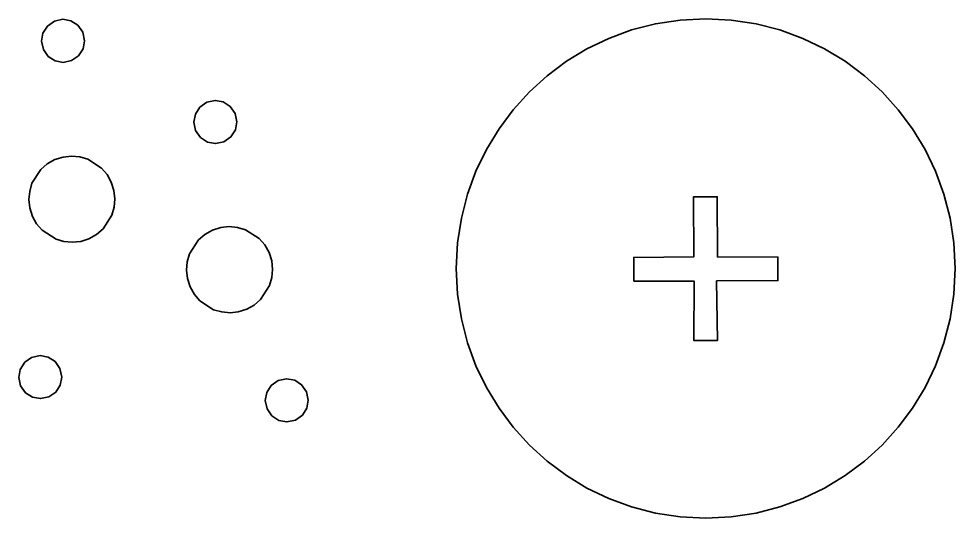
# Model space of a CAD drawing. Header units: centimetres. Extents: x -42.1 to -14.8, y -24.7 to -11.6.
# Drawn here: x -26.95 to -14.78, y -22.36 to -15.88 of the extents above; entities that cross this region are included whole.
import ezdxf

# ---------------------------------------------------------------- set-up
doc = ezdxf.new("R2010")
doc.units = ezdxf.units.CM
doc.header["$MEASUREMENT"] = 0
doc.layers.add('layer 1', color=7, linetype='Continuous')

msp = doc.modelspace()

# ---------------------------------------------------------------- linework, layer by layer
at = {"layer": 'layer 1', "color": 242, "lineweight": 35}
for points, knots in [([(-26.62875, -16.27375), (-26.62875, -16.27375), (-26.65125, -16.16625), (-26.65125, -16.16625), (-26.65125, -16.16625), (-26.65125, -16.16625), (-26.63375, -16.06125), (-26.63375, -16.06125), (-26.63375, -16.06125), (-26.63375, -16.06125), (-26.57625, -15.97125), (-26.57625, -15.97125), (-26.57625, -15.97125), (-26.57625, -15.97125), (-26.48375, -15.90625), (-26.48375, -15.90625), (-26.48375, -15.90625), (-26.48375, -15.90625), (-26.37625, -15.88375), (-26.37625, -15.88375), (-26.37625, -15.88375), (-26.37625, -15.88375), (-26.27125, -15.90375), (-26.27125, -15.90375), (-26.27125, -15.90375), (-26.27125, -15.90375), (-26.17875, -15.96125), (-26.17875, -15.96125), (-26.17875, -15.96125), (-26.17875, -15.96125), (-26.11625, -16.05125), (-26.11625, -16.05125), (-26.11625, -16.05125), (-26.11625, -16.05125), (-26.09375, -16.16125), (-26.09375, -16.16125), (-26.09375, -16.16125), (-26.09375, -16.16125), (-26.11375, -16.26625), (-26.11375, -16.26625), (-26.11375, -16.26625), (-26.11375, -16.26625), (-26.17125, -16.35625), (-26.17125, -16.35625), (-26.17125, -16.35625), (-26.17125, -16.35625), (-26.26125, -16.41875), (-26.26125, -16.41875), (-26.26125, -16.41875), (-26.26125, -16.41875), (-26.37125, -16.44375), (-26.37125, -16.44375), (-26.37125, -16.44375), (-26.37125, -16.44375), (-26.47625, -16.42375), (-26.47625, -16.42375), (-26.47625, -16.42375), (-26.47625, -16.42375), (-26.56625, -16.36625), (-26.56625, -16.36625), (-26.56625, -16.36625), (-26.56625, -16.36625), (-26.62875, -16.27375), (-26.62875, -16.27375)], [0, 0, 0, 0, 0.05882353, 0.05882353, 0.05882353, 0.05882353, 0.11764706, 0.11764706, 0.11764706, 0.11764706, 0.17647059, 0.17647059, 0.17647059, 0.17647059, 0.23529412, 0.23529412, 0.23529412, 0.23529412, 0.29411765, 0.29411765, 0.29411765, 0.29411765, 0.35294118, 0.35294118, 0.35294118, 0.35294118, 0.41176471, 0.41176471, 0.41176471, 0.41176471, 0.47058824, 0.47058824, 0.47058824, 0.47058824, 0.52941176, 0.52941176, 0.52941176, 0.52941176, 0.58823529, 0.58823529, 0.58823529, 0.58823529, 0.64705882, 0.64705882, 0.64705882, 0.64705882, 0.70588235, 0.70588235, 0.70588235, 0.70588235, 0.76470588, 0.76470588, 0.76470588, 0.76470588, 0.82352941, 0.82352941, 0.82352941, 0.82352941, 0.88235294, 0.88235294, 0.88235294, 0.88235294, 1, 1, 1, 1]), ([(-18.02375, -15.87625), (-18.02375, -15.87625), (-17.69125, -15.89375), (-17.69125, -15.89375), (-17.69125, -15.89375), (-17.69125, -15.89375), (-17.36875, -15.94125), (-17.36875, -15.94125), (-17.36875, -15.94125), (-17.36875, -15.94125), (-17.05875, -16.02125), (-17.05875, -16.02125), (-17.05875, -16.02125), (-17.05875, -16.02125), (-16.76125, -16.13125), (-16.76125, -16.13125), (-16.76125, -16.13125), (-16.76125, -16.13125), (-16.47875, -16.26875), (-16.47875, -16.26875), (-16.47875, -16.26875), (-16.47875, -16.26875), (-16.21125, -16.42875), (-16.21125, -16.42875), (-16.21125, -16.42875), (-16.21125, -16.42875), (-15.96125, -16.61625), (-15.96125, -16.61625), (-15.96125, -16.61625), (-15.96125, -16.61625), (-15.73125, -16.82625), (-15.73125, -16.82625), (-15.73125, -16.82625), (-15.73125, -16.82625), (-15.52125, -17.05625), (-15.52125, -17.05625), (-15.52125, -17.05625), (-15.52125, -17.05625), (-15.33625, -17.30625), (-15.33625, -17.30625), (-15.33625, -17.30625), (-15.33625, -17.30625), (-15.17375, -17.57125), (-15.17375, -17.57125), (-15.17375, -17.57125), (-15.17375, -17.57125), (-15.03625, -17.85625), (-15.03625, -17.85625), (-15.03625, -17.85625), (-15.03625, -17.85625), (-14.92875, -18.15375), (-14.92875, -18.15375), (-14.92875, -18.15375), (-14.92875, -18.15375), (-14.84875, -18.46375), (-14.84875, -18.46375), (-14.84875, -18.46375), (-14.84875, -18.46375), (-14.79875, -18.78625), (-14.79875, -18.78625), (-14.79875, -18.78625), (-14.79875, -18.78625), (-14.78125, -19.11625), (-14.78125, -19.11625), (-14.78125, -19.11625), (-14.78125, -19.11625), (-14.79875, -19.44875), (-14.79875, -19.44875), (-14.79875, -19.44875), (-14.79875, -19.44875), (-14.84875, -19.77125), (-14.84875, -19.77125), (-14.84875, -19.77125), (-14.84875, -19.77125), (-14.92875, -20.08125), (-14.92875, -20.08125), (-14.92875, -20.08125), (-14.92875, -20.08125), (-15.03625, -20.37875), (-15.03625, -20.37875), (-15.03625, -20.37875), (-15.03625, -20.37875), (-15.17375, -20.66125), (-15.17375, -20.66125), (-15.17375, -20.66125), (-15.17375, -20.66125), (-15.33625, -20.92875), (-15.33625, -20.92875), (-15.33625, -20.92875), (-15.33625, -20.92875), (-15.52125, -21.17875), (-15.52125, -21.17875), (-15.52125, -21.17875), (-15.52125, -21.17875), (-15.73125, -21.40875), (-15.73125, -21.40875), (-15.73125, -21.40875), (-15.73125, -21.40875), (-15.96125, -21.61875), (-15.96125, -21.61875), (-15.96125, -21.61875), (-15.96125, -21.61875), (-16.21125, -21.80375), (-16.21125, -21.80375), (-16.21125, -21.80375), (-16.21125, -21.80375), (-16.47875, -21.96625), (-16.47875, -21.96625), (-16.47875, -21.96625), (-16.47875, -21.96625), (-16.76125, -22.10375), (-16.76125, -22.10375), (-16.76125, -22.10375), (-16.76125, -22.10375), (-17.05875, -22.21125), (-17.05875, -22.21125), (-17.05875, -22.21125), (-17.05875, -22.21125), (-17.36875, -22.29125), (-17.36875, -22.29125), (-17.36875, -22.29125), (-17.36875, -22.29125), (-17.69125, -22.34125), (-17.69125, -22.34125), (-17.69125, -22.34125), (-17.69125, -22.34125), (-18.02375, -22.35875), (-18.02375, -22.35875), (-18.02375, -22.35875), (-18.02375, -22.35875), (-18.35375, -22.34125), (-18.35375, -22.34125), (-18.35375, -22.34125), (-18.35375, -22.34125), (-18.67625, -22.29125), (-18.67625, -22.29125), (-18.67625, -22.29125), (-18.67625, -22.29125), (-18.98625, -22.21125), (-18.98625, -22.21125), (-18.98625, -22.21125), (-18.98625, -22.21125), (-19.28375, -22.10375), (-19.28375, -22.10375), (-19.28375, -22.10375), (-19.28375, -22.10375), (-19.56625, -21.96625), (-19.56625, -21.96625), (-19.56625, -21.96625), (-19.56625, -21.96625), (-19.83375, -21.80375), (-19.83375, -21.80375), (-19.83375, -21.80375), (-19.83375, -21.80375), (-20.08375, -21.61875), (-20.08375, -21.61875), (-20.08375, -21.61875), (-20.08375, -21.61875), (-20.31375, -21.40875), (-20.31375, -21.40875), (-20.31375, -21.40875), (-20.31375, -21.40875), (-20.52375, -21.17875), (-20.52375, -21.17875), (-20.52375, -21.17875), (-20.52375, -21.17875), (-20.70875, -20.92875), (-20.70875, -20.92875), (-20.70875, -20.92875), (-20.70875, -20.92875), (-20.87125, -20.66125), (-20.87125, -20.66125), (-20.87125, -20.66125), (-20.87125, -20.66125), (-21.00875, -20.37875), (-21.00875, -20.37875), (-21.00875, -20.37875), (-21.00875, -20.37875), (-21.11875, -20.08125), (-21.11875, -20.08125), (-21.11875, -20.08125), (-21.11875, -20.08125), (-21.19625, -19.77125), (-21.19625, -19.77125), (-21.19625, -19.77125), (-21.19625, -19.77125), (-21.24625, -19.44875), (-21.24625, -19.44875), (-21.24625, -19.44875), (-21.24625, -19.44875), (-21.26375, -19.11625), (-21.26375, -19.11625), (-21.26375, -19.11625), (-21.26375, -19.11625), (-21.24625, -18.78625), (-21.24625, -18.78625), (-21.24625, -18.78625), (-21.24625, -18.78625), (-21.19625, -18.46375), (-21.19625, -18.46375), (-21.19625, -18.46375), (-21.19625, -18.46375), (-21.11875, -18.15375), (-21.11875, -18.15375), (-21.11875, -18.15375), (-21.11875, -18.15375), (-21.00875, -17.85625), (-21.00875, -17.85625), (-21.00875, -17.85625), (-21.00875, -17.85625), (-20.87125, -17.57125), (-20.87125, -17.57125), (-20.87125, -17.57125), (-20.87125, -17.57125), (-20.70875, -17.30625), (-20.70875, -17.30625), (-20.70875, -17.30625), (-20.70875, -17.30625), (-20.52375, -17.05625), (-20.52375, -17.05625), (-20.52375, -17.05625), (-20.52375, -17.05625), (-20.31375, -16.82625), (-20.31375, -16.82625), (-20.31375, -16.82625), (-20.31375, -16.82625), (-20.08375, -16.61625), (-20.08375, -16.61625), (-20.08375, -16.61625), (-20.08375, -16.61625), (-19.83375, -16.42875), (-19.83375, -16.42875), (-19.83375, -16.42875), (-19.83375, -16.42875), (-19.56625, -16.26875), (-19.56625, -16.26875), (-19.56625, -16.26875), (-19.56625, -16.26875), (-19.28375, -16.13125), (-19.28375, -16.13125), (-19.28375, -16.13125), (-19.28375, -16.13125), (-18.98625, -16.02125), (-18.98625, -16.02125), (-18.98625, -16.02125), (-18.98625, -16.02125), (-18.67625, -15.94125), (-18.67625, -15.94125), (-18.67625, -15.94125), (-18.67625, -15.94125), (-18.35375, -15.89375), (-18.35375, -15.89375), (-18.35375, -15.89375), (-18.35375, -15.89375), (-18.02375, -15.87625), (-18.02375, -15.87625)], [0, 0, 0, 0, 0.01538462, 0.01538462, 0.01538462, 0.01538462, 0.03076923, 0.03076923, 0.03076923, 0.03076923, 0.04615385, 0.04615385, 0.04615385, 0.04615385, 0.06153846, 0.06153846, 0.06153846, 0.06153846, 0.07692308, 0.07692308, 0.07692308, 0.07692308, 0.09230769, 0.09230769, 0.09230769, 0.09230769, 0.10769231, 0.10769231, 0.10769231, 0.10769231, 0.12307692, 0.12307692, 0.12307692, 0.12307692, 0.13846154, 0.13846154, 0.13846154, 0.13846154, 0.15384615, 0.15384615, 0.15384615, 0.15384615, 0.16923077, 0.16923077, 0.16923077, 0.16923077, 0.18461538, 0.18461538, 0.18461538, 0.18461538, 0.2, 0.2, 0.2, 0.2, 0.21538462, 0.21538462, 0.21538462, 0.21538462, 0.23076923, 0.23076923, 0.23076923, 0.23076923, 0.24615385, 0.24615385, 0.24615385, 0.24615385, 0.26153846, 0.26153846, 0.26153846, 0.26153846, 0.27692308, 0.27692308, 0.27692308, 0.27692308, 0.29230769, 0.29230769, 0.29230769, 0.29230769, 0.30769231, 0.30769231, 0.30769231, 0.30769231, 0.32307692, 0.32307692, 0.32307692, 0.32307692, 0.33846154, 0.33846154, 0.33846154, 0.33846154, 0.35384615, 0.35384615, 0.35384615, 0.35384615, 0.36923077, 0.36923077, 0.36923077, 0.36923077, 0.38461538, 0.38461538, 0.38461538, 0.38461538, 0.4, 0.4, 0.4, 0.4, 0.41538462, 0.41538462, 0.41538462, 0.41538462, 0.43076923, 0.43076923, 0.43076923, 0.43076923, 0.44615385, 0.44615385, 0.44615385, 0.44615385, 0.46153846, 0.46153846, 0.46153846, 0.46153846, 0.47692308, 0.47692308, 0.47692308, 0.47692308, 0.49230769, 0.49230769, 0.49230769, 0.49230769, 0.50769231, 0.50769231, 0.50769231, 0.50769231, 0.52307692, 0.52307692, 0.52307692, 0.52307692, 0.53846154, 0.53846154, 0.53846154, 0.53846154, 0.55384615, 0.55384615, 0.55384615, 0.55384615, 0.56923077, 0.56923077, 0.56923077, 0.56923077, 0.58461538, 0.58461538, 0.58461538, 0.58461538, 0.6, 0.6, 0.6, 0.6, 0.61538462, 0.61538462, 0.61538462, 0.61538462, 0.63076923, 0.63076923, 0.63076923, 0.63076923, 0.64615385, 0.64615385, 0.64615385, 0.64615385, 0.66153846, 0.66153846, 0.66153846, 0.66153846, 0.67692308, 0.67692308, 0.67692308, 0.67692308, 0.69230769, 0.69230769, 0.69230769, 0.69230769, 0.70769231, 0.70769231, 0.70769231, 0.70769231, 0.72307692, 0.72307692, 0.72307692, 0.72307692, 0.73846154, 0.73846154, 0.73846154, 0.73846154, 0.75384615, 0.75384615, 0.75384615, 0.75384615, 0.76923077, 0.76923077, 0.76923077, 0.76923077, 0.78461538, 0.78461538, 0.78461538, 0.78461538, 0.8, 0.8, 0.8, 0.8, 0.81538462, 0.81538462, 0.81538462, 0.81538462, 0.83076923, 0.83076923, 0.83076923, 0.83076923, 0.84615385, 0.84615385, 0.84615385, 0.84615385, 0.86153846, 0.86153846, 0.86153846, 0.86153846, 0.87692308, 0.87692308, 0.87692308, 0.87692308, 0.89230769, 0.89230769, 0.89230769, 0.89230769, 0.90769231, 0.90769231, 0.90769231, 0.90769231, 0.92307692, 0.92307692, 0.92307692, 0.92307692, 0.93846154, 0.93846154, 0.93846154, 0.93846154, 0.95384615, 0.95384615, 0.95384615, 0.95384615, 0.96923077, 0.96923077, 0.96923077, 0.96923077, 1, 1, 1, 1]), ([(-24.65125, -17.32625), (-24.65125, -17.32625), (-24.67375, -17.21875), (-24.67375, -17.21875), (-24.67375, -17.21875), (-24.67375, -17.21875), (-24.65375, -17.11375), (-24.65375, -17.11375), (-24.65375, -17.11375), (-24.65375, -17.11375), (-24.59625, -17.02375), (-24.59625, -17.02375), (-24.59625, -17.02375), (-24.59625, -17.02375), (-24.50375, -16.95875), (-24.50375, -16.95875), (-24.50375, -16.95875), (-24.50375, -16.95875), (-24.39625, -16.93625), (-24.39625, -16.93625), (-24.39625, -16.93625), (-24.39625, -16.93625), (-24.29125, -16.95625), (-24.29125, -16.95625), (-24.29125, -16.95625), (-24.29125, -16.95625), (-24.20125, -17.01375), (-24.20125, -17.01375), (-24.20125, -17.01375), (-24.20125, -17.01375), (-24.13625, -17.10625), (-24.13625, -17.10625), (-24.13625, -17.10625), (-24.13625, -17.10625), (-24.11375, -17.21375), (-24.11375, -17.21375), (-24.11375, -17.21375), (-24.11375, -17.21375), (-24.13375, -17.31875), (-24.13375, -17.31875), (-24.13375, -17.31875), (-24.13375, -17.31875), (-24.19125, -17.40875), (-24.19125, -17.40875), (-24.19125, -17.40875), (-24.19125, -17.40875), (-24.28375, -17.47375), (-24.28375, -17.47375), (-24.28375, -17.47375), (-24.28375, -17.47375), (-24.39125, -17.49625), (-24.39125, -17.49625), (-24.39125, -17.49625), (-24.39125, -17.49625), (-24.49625, -17.47625), (-24.49625, -17.47625), (-24.49625, -17.47625), (-24.49625, -17.47625), (-24.58625, -17.41875), (-24.58625, -17.41875), (-24.58625, -17.41875), (-24.58625, -17.41875), (-24.65125, -17.32625), (-24.65125, -17.32625)], [0, 0, 0, 0, 0.05882353, 0.05882353, 0.05882353, 0.05882353, 0.11764706, 0.11764706, 0.11764706, 0.11764706, 0.17647059, 0.17647059, 0.17647059, 0.17647059, 0.23529412, 0.23529412, 0.23529412, 0.23529412, 0.29411765, 0.29411765, 0.29411765, 0.29411765, 0.35294118, 0.35294118, 0.35294118, 0.35294118, 0.41176471, 0.41176471, 0.41176471, 0.41176471, 0.47058824, 0.47058824, 0.47058824, 0.47058824, 0.52941176, 0.52941176, 0.52941176, 0.52941176, 0.58823529, 0.58823529, 0.58823529, 0.58823529, 0.64705882, 0.64705882, 0.64705882, 0.64705882, 0.70588235, 0.70588235, 0.70588235, 0.70588235, 0.76470588, 0.76470588, 0.76470588, 0.76470588, 0.82352941, 0.82352941, 0.82352941, 0.82352941, 0.88235294, 0.88235294, 0.88235294, 0.88235294, 1, 1, 1, 1]), ([(-26.77125, -18.44125), (-26.77125, -18.44125), (-26.80625, -18.33125), (-26.80625, -18.33125), (-26.80625, -18.33125), (-26.80625, -18.33125), (-26.81625, -18.22375), (-26.81625, -18.22375), (-26.81625, -18.22375), (-26.81625, -18.22375), (-26.80625, -18.11625), (-26.80625, -18.11625), (-26.80625, -18.11625), (-26.80625, -18.11625), (-26.77875, -18.01125), (-26.77875, -18.01125), (-26.77875, -18.01125), (-26.77875, -18.01125), (-26.66125, -17.83125), (-26.66125, -17.83125), (-26.66125, -17.83125), (-26.66125, -17.83125), (-26.57875, -17.76125), (-26.57875, -17.76125), (-26.57875, -17.76125), (-26.57875, -17.76125), (-26.48125, -17.70375), (-26.48125, -17.70375), (-26.48125, -17.70375), (-26.48125, -17.70375), (-26.37125, -17.67125), (-26.37125, -17.67125), (-26.37125, -17.67125), (-26.37125, -17.67125), (-26.26375, -17.65875), (-26.26375, -17.65875), (-26.26375, -17.65875), (-26.26375, -17.65875), (-26.15625, -17.66875), (-26.15625, -17.66875), (-26.15625, -17.66875), (-26.15625, -17.66875), (-26.05125, -17.69875), (-26.05125, -17.69875), (-26.05125, -17.69875), (-26.05125, -17.69875), (-25.87125, -17.81375), (-25.87125, -17.81375), (-25.87125, -17.81375), (-25.87125, -17.81375), (-25.80125, -17.89625), (-25.80125, -17.89625), (-25.80125, -17.89625), (-25.80125, -17.89625), (-25.74625, -17.99625), (-25.74625, -17.99625), (-25.74625, -17.99625), (-25.74625, -17.99625), (-25.71125, -18.10375), (-25.71125, -18.10375), (-25.71125, -18.10375), (-25.71125, -18.10375), (-25.69875, -18.21375), (-25.69875, -18.21375), (-25.69875, -18.21375), (-25.69875, -18.21375), (-25.70875, -18.32125), (-25.70875, -18.32125), (-25.70875, -18.32125), (-25.70875, -18.32125), (-25.73875, -18.42375), (-25.73875, -18.42375), (-25.73875, -18.42375), (-25.73875, -18.42375), (-25.85375, -18.60375), (-25.85375, -18.60375), (-25.85375, -18.60375), (-25.85375, -18.60375), (-25.93625, -18.67625), (-25.93625, -18.67625), (-25.93625, -18.67625), (-25.93625, -18.67625), (-26.03625, -18.73125), (-26.03625, -18.73125), (-26.03625, -18.73125), (-26.03625, -18.73125), (-26.14375, -18.76625), (-26.14375, -18.76625), (-26.14375, -18.76625), (-26.14375, -18.76625), (-26.25375, -18.77625), (-26.25375, -18.77625), (-26.25375, -18.77625), (-26.25375, -18.77625), (-26.36125, -18.76625), (-26.36125, -18.76625), (-26.36125, -18.76625), (-26.36125, -18.76625), (-26.46375, -18.73875), (-26.46375, -18.73875), (-26.46375, -18.73875), (-26.46375, -18.73875), (-26.64375, -18.62125), (-26.64375, -18.62125), (-26.64375, -18.62125), (-26.64375, -18.62125), (-26.71625, -18.53875), (-26.71625, -18.53875), (-26.71625, -18.53875), (-26.71625, -18.53875), (-26.77125, -18.44125), (-26.77125, -18.44125)], [0, 0, 0, 0, 0.03448276, 0.03448276, 0.03448276, 0.03448276, 0.06896552, 0.06896552, 0.06896552, 0.06896552, 0.10344828, 0.10344828, 0.10344828, 0.10344828, 0.13793103, 0.13793103, 0.13793103, 0.13793103, 0.17241379, 0.17241379, 0.17241379, 0.17241379, 0.20689655, 0.20689655, 0.20689655, 0.20689655, 0.24137931, 0.24137931, 0.24137931, 0.24137931, 0.27586207, 0.27586207, 0.27586207, 0.27586207, 0.31034483, 0.31034483, 0.31034483, 0.31034483, 0.34482759, 0.34482759, 0.34482759, 0.34482759, 0.37931034, 0.37931034, 0.37931034, 0.37931034, 0.4137931, 0.4137931, 0.4137931, 0.4137931, 0.44827586, 0.44827586, 0.44827586, 0.44827586, 0.48275862, 0.48275862, 0.48275862, 0.48275862, 0.51724138, 0.51724138, 0.51724138, 0.51724138, 0.55172414, 0.55172414, 0.55172414, 0.55172414, 0.5862069, 0.5862069, 0.5862069, 0.5862069, 0.62068966, 0.62068966, 0.62068966, 0.62068966, 0.65517241, 0.65517241, 0.65517241, 0.65517241, 0.68965517, 0.68965517, 0.68965517, 0.68965517, 0.72413793, 0.72413793, 0.72413793, 0.72413793, 0.75862069, 0.75862069, 0.75862069, 0.75862069, 0.79310345, 0.79310345, 0.79310345, 0.79310345, 0.82758621, 0.82758621, 0.82758621, 0.82758621, 0.86206897, 0.86206897, 0.86206897, 0.86206897, 0.89655172, 0.89655172, 0.89655172, 0.89655172, 0.93103448, 0.93103448, 0.93103448, 0.93103448, 1, 1, 1, 1]), ([(-18.95875, -19.28375), (-18.95875, -19.28375), (-18.17375, -19.28125), (-18.17375, -19.28125), (-18.17375, -19.28125), (-18.17375, -19.28125), (-18.17625, -20.05375), (-18.17625, -20.05375), (-18.17625, -20.05375), (-18.17625, -20.05375), (-17.87125, -20.05375), (-17.87125, -20.05375), (-17.87125, -20.05375), (-17.87125, -20.05375), (-17.88125, -19.27875), (-17.88125, -19.27875), (-17.88125, -19.27875), (-17.88125, -19.27875), (-17.08625, -19.27375), (-17.08625, -19.27375), (-17.08625, -19.27375), (-17.08625, -19.27375), (-17.08625, -18.96875), (-17.08625, -18.96875), (-17.08625, -18.96875), (-17.08625, -18.96875), (-17.87125, -18.96625), (-17.87125, -18.96625), (-17.87125, -18.96625), (-17.87125, -18.96625), (-17.87375, -18.18625), (-17.87375, -18.18625), (-17.87375, -18.18625), (-17.87375, -18.18625), (-18.18125, -18.18625), (-18.18125, -18.18625), (-18.18125, -18.18625), (-18.18125, -18.18625), (-18.17875, -18.96625), (-18.17875, -18.96625), (-18.17875, -18.96625), (-18.17875, -18.96625), (-18.95875, -18.97375), (-18.95875, -18.97375), (-18.95875, -18.97375), (-18.95875, -18.97375), (-18.95875, -19.28375), (-18.95875, -19.28375)], [0, 0, 0, 0, 0.07692308, 0.07692308, 0.07692308, 0.07692308, 0.15384615, 0.15384615, 0.15384615, 0.15384615, 0.23076923, 0.23076923, 0.23076923, 0.23076923, 0.30769231, 0.30769231, 0.30769231, 0.30769231, 0.38461538, 0.38461538, 0.38461538, 0.38461538, 0.46153846, 0.46153846, 0.46153846, 0.46153846, 0.53846154, 0.53846154, 0.53846154, 0.53846154, 0.61538462, 0.61538462, 0.61538462, 0.61538462, 0.69230769, 0.69230769, 0.69230769, 0.69230769, 0.76923077, 0.76923077, 0.76923077, 0.76923077, 0.84615385, 0.84615385, 0.84615385, 0.84615385, 1, 1, 1, 1]), ([(-24.72125, -19.35625), (-24.72125, -19.35625), (-24.75625, -19.24625), (-24.75625, -19.24625), (-24.75625, -19.24625), (-24.75625, -19.24625), (-24.76875, -19.13875), (-24.76875, -19.13875), (-24.76875, -19.13875), (-24.76875, -19.13875), (-24.75875, -19.03125), (-24.75875, -19.03125), (-24.75875, -19.03125), (-24.75875, -19.03125), (-24.72875, -18.92625), (-24.72875, -18.92625), (-24.72875, -18.92625), (-24.72875, -18.92625), (-24.61375, -18.74625), (-24.61375, -18.74625), (-24.61375, -18.74625), (-24.61375, -18.74625), (-24.53125, -18.67625), (-24.53125, -18.67625), (-24.53125, -18.67625), (-24.53125, -18.67625), (-24.43125, -18.61875), (-24.43125, -18.61875), (-24.43125, -18.61875), (-24.43125, -18.61875), (-24.32375, -18.58625), (-24.32375, -18.58625), (-24.32375, -18.58625), (-24.32375, -18.58625), (-24.21375, -18.57375), (-24.21375, -18.57375), (-24.21375, -18.57375), (-24.21375, -18.57375), (-24.10625, -18.58375), (-24.10625, -18.58375), (-24.10625, -18.58375), (-24.10625, -18.58375), (-24.00375, -18.61375), (-24.00375, -18.61375), (-24.00375, -18.61375), (-24.00375, -18.61375), (-23.82375, -18.72875), (-23.82375, -18.72875), (-23.82375, -18.72875), (-23.82375, -18.72875), (-23.75125, -18.81125), (-23.75125, -18.81125), (-23.75125, -18.81125), (-23.75125, -18.81125), (-23.69625, -18.91125), (-23.69625, -18.91125), (-23.69625, -18.91125), (-23.69625, -18.91125), (-23.66125, -19.01875), (-23.66125, -19.01875), (-23.66125, -19.01875), (-23.66125, -19.01875), (-23.65125, -19.12875), (-23.65125, -19.12875), (-23.65125, -19.12875), (-23.65125, -19.12875), (-23.66125, -19.23625), (-23.66125, -19.23625), (-23.66125, -19.23625), (-23.66125, -19.23625), (-23.68875, -19.33875), (-23.68875, -19.33875), (-23.68875, -19.33875), (-23.68875, -19.33875), (-23.80625, -19.51875), (-23.80625, -19.51875), (-23.80625, -19.51875), (-23.80625, -19.51875), (-23.88875, -19.59125), (-23.88875, -19.59125), (-23.88875, -19.59125), (-23.88875, -19.59125), (-23.98625, -19.64625), (-23.98625, -19.64625), (-23.98625, -19.64625), (-23.98625, -19.64625), (-24.09625, -19.68125), (-24.09625, -19.68125), (-24.09625, -19.68125), (-24.09625, -19.68125), (-24.20375, -19.69125), (-24.20375, -19.69125), (-24.20375, -19.69125), (-24.20375, -19.69125), (-24.31125, -19.68125), (-24.31125, -19.68125), (-24.31125, -19.68125), (-24.31125, -19.68125), (-24.41625, -19.65375), (-24.41625, -19.65375), (-24.41625, -19.65375), (-24.41625, -19.65375), (-24.59625, -19.53625), (-24.59625, -19.53625), (-24.59625, -19.53625), (-24.59625, -19.53625), (-24.66625, -19.45375), (-24.66625, -19.45375), (-24.66625, -19.45375), (-24.66625, -19.45375), (-24.72125, -19.35625), (-24.72125, -19.35625)], [0, 0, 0, 0, 0.03448276, 0.03448276, 0.03448276, 0.03448276, 0.06896552, 0.06896552, 0.06896552, 0.06896552, 0.10344828, 0.10344828, 0.10344828, 0.10344828, 0.13793103, 0.13793103, 0.13793103, 0.13793103, 0.17241379, 0.17241379, 0.17241379, 0.17241379, 0.20689655, 0.20689655, 0.20689655, 0.20689655, 0.24137931, 0.24137931, 0.24137931, 0.24137931, 0.27586207, 0.27586207, 0.27586207, 0.27586207, 0.31034483, 0.31034483, 0.31034483, 0.31034483, 0.34482759, 0.34482759, 0.34482759, 0.34482759, 0.37931034, 0.37931034, 0.37931034, 0.37931034, 0.4137931, 0.4137931, 0.4137931, 0.4137931, 0.44827586, 0.44827586, 0.44827586, 0.44827586, 0.48275862, 0.48275862, 0.48275862, 0.48275862, 0.51724138, 0.51724138, 0.51724138, 0.51724138, 0.55172414, 0.55172414, 0.55172414, 0.55172414, 0.5862069, 0.5862069, 0.5862069, 0.5862069, 0.62068966, 0.62068966, 0.62068966, 0.62068966, 0.65517241, 0.65517241, 0.65517241, 0.65517241, 0.68965517, 0.68965517, 0.68965517, 0.68965517, 0.72413793, 0.72413793, 0.72413793, 0.72413793, 0.75862069, 0.75862069, 0.75862069, 0.75862069, 0.79310345, 0.79310345, 0.79310345, 0.79310345, 0.82758621, 0.82758621, 0.82758621, 0.82758621, 0.86206897, 0.86206897, 0.86206897, 0.86206897, 0.89655172, 0.89655172, 0.89655172, 0.89655172, 0.93103448, 0.93103448, 0.93103448, 0.93103448, 1, 1, 1, 1]), ([(-26.92625, -20.63875), (-26.92625, -20.63875), (-26.94875, -20.53125), (-26.94875, -20.53125), (-26.94875, -20.53125), (-26.94875, -20.53125), (-26.92875, -20.42625), (-26.92875, -20.42625), (-26.92875, -20.42625), (-26.92875, -20.42625), (-26.87125, -20.33375), (-26.87125, -20.33375), (-26.87125, -20.33375), (-26.87125, -20.33375), (-26.78125, -20.27125), (-26.78125, -20.27125), (-26.78125, -20.27125), (-26.78125, -20.27125), (-26.67125, -20.24875), (-26.67125, -20.24875), (-26.67125, -20.24875), (-26.67125, -20.24875), (-26.56625, -20.26875), (-26.56625, -20.26875), (-26.56625, -20.26875), (-26.56625, -20.26875), (-26.47625, -20.32625), (-26.47625, -20.32625), (-26.47625, -20.32625), (-26.47625, -20.32625), (-26.41375, -20.41625), (-26.41375, -20.41625), (-26.41375, -20.41625), (-26.41375, -20.41625), (-26.38875, -20.52625), (-26.38875, -20.52625), (-26.38875, -20.52625), (-26.38875, -20.52625), (-26.40875, -20.63125), (-26.40875, -20.63125), (-26.40875, -20.63125), (-26.40875, -20.63125), (-26.46625, -20.72125), (-26.46625, -20.72125), (-26.46625, -20.72125), (-26.46625, -20.72125), (-26.55875, -20.78374), (-26.55875, -20.78374), (-26.55875, -20.78374), (-26.55875, -20.78374), (-26.66625, -20.80625), (-26.66625, -20.80625), (-26.66625, -20.80625), (-26.66625, -20.80625), (-26.77125, -20.78875), (-26.77125, -20.78875), (-26.77125, -20.78875), (-26.77125, -20.78875), (-26.86125, -20.73125), (-26.86125, -20.73125), (-26.86125, -20.73125), (-26.86125, -20.73125), (-26.92625, -20.63875), (-26.92625, -20.63875)], [0, 0, 0, 0, 0.05882353, 0.05882353, 0.05882353, 0.05882353, 0.11764706, 0.11764706, 0.11764706, 0.11764706, 0.17647059, 0.17647059, 0.17647059, 0.17647059, 0.23529412, 0.23529412, 0.23529412, 0.23529412, 0.29411765, 0.29411765, 0.29411765, 0.29411765, 0.35294118, 0.35294118, 0.35294118, 0.35294118, 0.41176471, 0.41176471, 0.41176471, 0.41176471, 0.47058824, 0.47058824, 0.47058824, 0.47058824, 0.52941176, 0.52941176, 0.52941176, 0.52941176, 0.58823529, 0.58823529, 0.58823529, 0.58823529, 0.64705882, 0.64705882, 0.64705882, 0.64705882, 0.70588235, 0.70588235, 0.70588235, 0.70588235, 0.76470588, 0.76470588, 0.76470588, 0.76470588, 0.82352941, 0.82352941, 0.82352941, 0.82352941, 0.88235294, 0.88235294, 0.88235294, 0.88235294, 1, 1, 1, 1]), ([(-23.72125, -20.93875), (-23.72125, -20.93875), (-23.74625, -20.83124), (-23.74625, -20.83124), (-23.74625, -20.83124), (-23.74625, -20.83124), (-23.72625, -20.72625), (-23.72625, -20.72625), (-23.72625, -20.72625), (-23.72625, -20.72625), (-23.66875, -20.63625), (-23.66875, -20.63625), (-23.66875, -20.63625), (-23.66875, -20.63625), (-23.57625, -20.57125), (-23.57625, -20.57125), (-23.57625, -20.57125), (-23.57625, -20.57125), (-23.46875, -20.54875), (-23.46875, -20.54875), (-23.46875, -20.54875), (-23.46875, -20.54875), (-23.36375, -20.56875), (-23.36375, -20.56875), (-23.36375, -20.56875), (-23.36375, -20.56875), (-23.27375, -20.62625), (-23.27375, -20.62625), (-23.27375, -20.62625), (-23.27375, -20.62625), (-23.20875, -20.71875), (-23.20875, -20.71875), (-23.20875, -20.71875), (-23.20875, -20.71875), (-23.18625, -20.82625), (-23.18625, -20.82625), (-23.18625, -20.82625), (-23.18625, -20.82625), (-23.20625, -20.93124), (-23.20625, -20.93124), (-23.20625, -20.93124), (-23.20625, -20.93124), (-23.26375, -21.02125), (-23.26375, -21.02125), (-23.26375, -21.02125), (-23.26375, -21.02125), (-23.35375, -21.08625), (-23.35375, -21.08625), (-23.35375, -21.08625), (-23.35375, -21.08625), (-23.46375, -21.10875), (-23.46375, -21.10875), (-23.46375, -21.10875), (-23.46375, -21.10875), (-23.56875, -21.08874), (-23.56875, -21.08874), (-23.56875, -21.08874), (-23.56875, -21.08874), (-23.65875, -21.03125), (-23.65875, -21.03125), (-23.65875, -21.03125), (-23.65875, -21.03125), (-23.72125, -20.93875), (-23.72125, -20.93875)], [0, 0, 0, 0, 0.05882353, 0.05882353, 0.05882353, 0.05882353, 0.11764706, 0.11764706, 0.11764706, 0.11764706, 0.17647059, 0.17647059, 0.17647059, 0.17647059, 0.23529412, 0.23529412, 0.23529412, 0.23529412, 0.29411765, 0.29411765, 0.29411765, 0.29411765, 0.35294118, 0.35294118, 0.35294118, 0.35294118, 0.41176471, 0.41176471, 0.41176471, 0.41176471, 0.47058824, 0.47058824, 0.47058824, 0.47058824, 0.52941176, 0.52941176, 0.52941176, 0.52941176, 0.58823529, 0.58823529, 0.58823529, 0.58823529, 0.64705882, 0.64705882, 0.64705882, 0.64705882, 0.70588235, 0.70588235, 0.70588235, 0.70588235, 0.76470588, 0.76470588, 0.76470588, 0.76470588, 0.82352941, 0.82352941, 0.82352941, 0.82352941, 0.88235294, 0.88235294, 0.88235294, 0.88235294, 1, 1, 1, 1])]:
    msp.add_open_spline(points, degree=3, knots=knots, dxfattribs=at)

doc.saveas('drawing.dxf')
